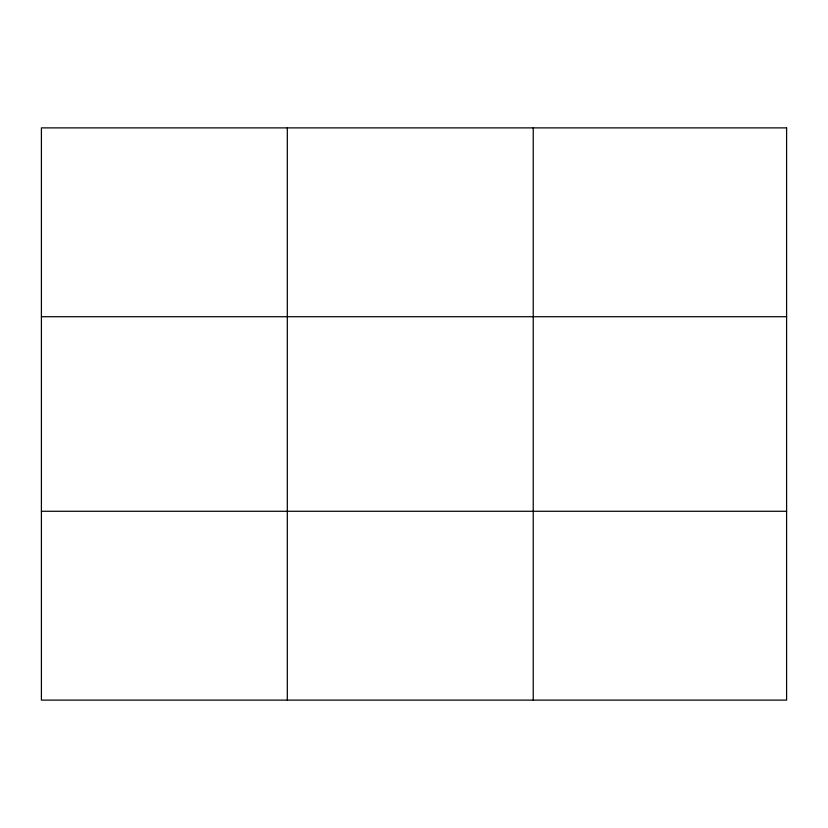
<?xml version="1.0" encoding="UTF-8"?>
<svg xmlns="http://www.w3.org/2000/svg" width="828" height="828" viewBox="0 0 828 828"><rect width="100%" height="100%" fill="white"/><g stroke="black" fill="none" stroke-linecap="round" stroke-linejoin="round"><path stroke-width="1.24" d="M287.316 127.885L287.316 700.115M533.232 127.885L533.232 700.115M41.4 316.72L786.6 316.72M41.4 511.28L786.6 511.28M786.6 127.885L786.6 700.115L41.4 700.115L41.4 127.885L786.6 127.885"/></g></svg>
